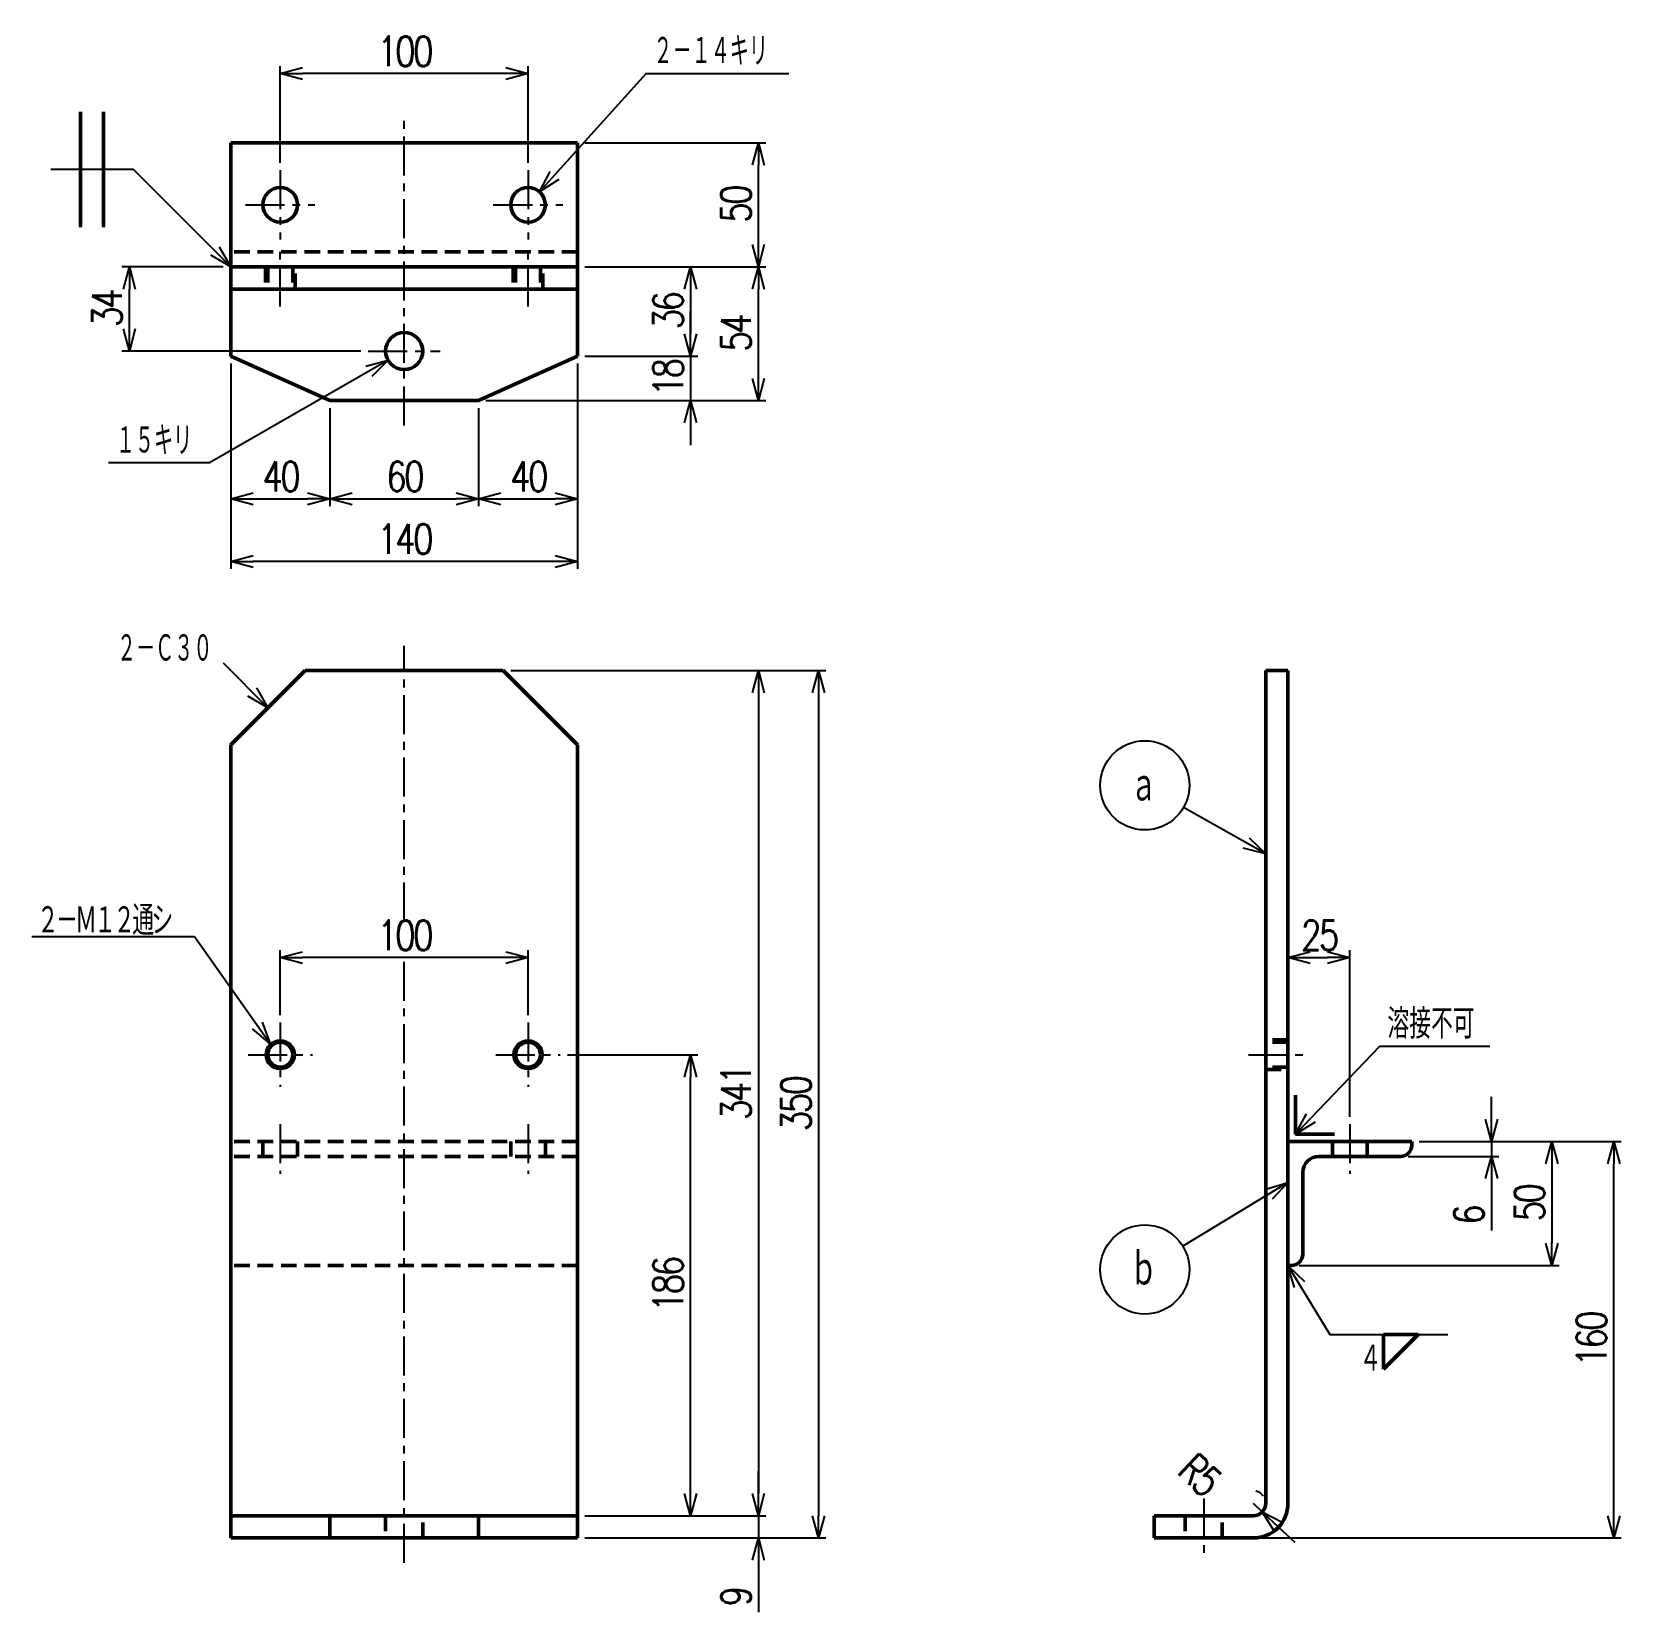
# Model space of a CAD drawing. Header units: millimetres. Extents: x -150 to 491, y -30 to 608.
import ezdxf

# ---------------------------------------------------------------- set-up
doc = ezdxf.new("R2010")
doc.units = ezdxf.units.MM
doc.header["$LTSCALE"] = 0.496063
doc.linetypes.add('CENTER', pattern=[50.8, 31.75, -6.35, 6.35, -6.35])
doc.linetypes.add('DASHED', pattern=[19.05, 12.7, -6.35])
doc.layers.add('NoLayerName_001', color=7, linetype='Continuous')
doc.styles.get("Standard").update_dxf_attribs({"font": 'txt', "bigfont": 'extfont2'})
doc.dimstyles.get("Standard").update_dxf_attribs({"dimtxt": 2.5, "dimasz": 2.5, "dimexe": 1.25, "dimexo": 0.625, "dimtad": 1, "dimdec": 3, "dimzin": 0, "dimdsep": 46, "dimtxsty": 'Standard', "dimcen": 2.5, "dimadec": 0, "dimazin": 0, "dimtfac": 0.75, "dimtdec": 3, "dimtmove": 0, "dimatfit": 3, "dimfxl": 1, "dimarcsym": 0})

# ---------------------------------------------------------------- blocks, each defined once
blk = doc.blocks.new('_OPEN30')
at = {"color": 0, "linetype": 'ByBlock', "lineweight": -2}
for p, q in [((-1, 0.267949), (0, 0)), ((0, 0), (-1, -0.267949)), ((0, 0), (-1, 0))]:
    blk.add_line(p, q, dxfattribs=at)
blk = doc.blocks.new('*D33')
at = {"layer": 'Defpoints', "color": 0}
for p in [(63, 195), (115.59, 195), (70, 9)]:
    blk.add_point(p, dxfattribs=at)
at = {"layer": 'NoLayerName_001', "color": 0, "linetype": 'Continuous', "lineweight": 25}
for p, q in [((66, 195), (118.59, 195)), ((115.59, 18), (115.59, 186)), ((73, 9), (118.59, 9))]:
    blk.add_line(p, q, dxfattribs=at)
at = {"layer": 'NoLayerName_001', "color": 0, "lineweight": 25, "xscale": 9, "yscale": 9, "zscale": 9}
for p, rotation in [((115.59, 195), 90), ((115.59, 9), 270)]:
    blk.add_blockref('_OPEN30', p, dxfattribs=dict(at, rotation=rotation))
at = {"layer": 'NoLayerName_001', "color": 2, "lineweight": 50, "insert": (106.59, 102), "char_height": 12, "attachment_point": 5, "rotation": 90}
blk.add_mtext('\\W0.8000;\\T0.8750;186', dxfattribs=at)
blk = doc.blocks.new('*D34')
at = {"layer": 'Defpoints', "color": 0}
for p in [(40, 350), (70, 9), (142.98, 9)]:
    blk.add_point(p, dxfattribs=at)
at = {"layer": 'NoLayerName_001', "color": 0, "linetype": 'Continuous', "lineweight": 25}
for p, q in [((43, 350), (145.98, 350)), ((142.98, 341), (142.98, 18)), ((73, 9), (145.98, 9))]:
    blk.add_line(p, q, dxfattribs=at)
at = {"layer": 'NoLayerName_001', "color": 0, "lineweight": 25, "xscale": 9, "yscale": 9, "zscale": 9}
for p, rotation in [((142.98, 350), 90.00000000000001), ((142.98, 9), 270)]:
    blk.add_blockref('_OPEN30', p, dxfattribs=dict(at, rotation=rotation))
at = {"layer": 'NoLayerName_001', "color": 2, "lineweight": 50, "insert": (133.98, 179.5), "char_height": 12, "attachment_point": 5, "rotation": 90}
blk.add_mtext('\\W0.8000;\\T0.8750;341', dxfattribs=at)
blk = doc.blocks.new('*D35')
at = {"layer": 'Defpoints', "color": 0}
for p in [(40, 350), (70, 0), (167.21, 0)]:
    blk.add_point(p, dxfattribs=at)
at = {"layer": 'NoLayerName_001', "color": 0, "linetype": 'Continuous', "lineweight": 25}
for p, q in [((43, 350), (170.21, 350)), ((167.21, 341), (167.21, 9)), ((73, 0), (170.21, 0))]:
    blk.add_line(p, q, dxfattribs=at)
at = {"layer": 'NoLayerName_001', "color": 0, "lineweight": 25, "xscale": 9, "yscale": 9, "zscale": 9}
for p, rotation in [((167.21, 350), 90.00000000000001), ((167.21, 0), 270)]:
    blk.add_blockref('_OPEN30', p, dxfattribs=dict(at, rotation=rotation))
at = {"layer": 'NoLayerName_001', "color": 2, "lineweight": 50, "insert": (158.21, 175), "char_height": 12, "attachment_point": 5, "rotation": 90}
blk.add_mtext('\\W0.8000;\\T0.8750;350', dxfattribs=at)
blk = doc.blocks.new('DIM_0006')
at = {"color": 3, "linetype": 'Continuous', "lineweight": 25}
blk.add_line((60.91, 0), (42.93, 17.98), dxfattribs=at)
blk.add_lwpolyline([(56.26, 8.07), (60.91, 0), (52.85, 4.66)], dxfattribs=at)
at = {"color": 2, "linetype": 'Continuous', "lineweight": 50, "width": 0.583333}
blk.add_text('２－Ｃ３０', height=12, dxfattribs=at).set_placement((0, 17.93))
blk = doc.blocks.new('*D37')
at = {"layer": 'Defpoints', "color": 0}
for p in [(-50, 234.18), (-50, 208), (50, 208)]:
    blk.add_point(p, dxfattribs=at)
at = {"layer": 'NoLayerName_001', "color": 0, "linetype": 'Continuous', "lineweight": 25}
for p, q in [((-50, 211), (-50, 237.18)), ((41, 234.18), (-41, 234.18)), ((50, 211), (50, 237.18))]:
    blk.add_line(p, q, dxfattribs=at)
at = {"layer": 'NoLayerName_001', "color": 0, "lineweight": 25, "xscale": 9, "yscale": 9, "zscale": 9, "rotation": 180}
blk.add_blockref('_OPEN30', (-50, 234.18), dxfattribs=at)
at = {"layer": 'NoLayerName_001', "color": 0, "lineweight": 25, "xscale": 9, "yscale": 9, "zscale": 9}
blk.add_blockref('_OPEN30', (50, 234.18), dxfattribs=at)
at = {"layer": 'NoLayerName_001', "color": 2, "lineweight": 50, "insert": (0, 243.18), "char_height": 12, "attachment_point": 5}
blk.add_mtext('\\W0.8000;\\T0.8750;100', dxfattribs=at)
blk = doc.blocks.new('*D38')
at = {"layer": 'Defpoints', "color": 0}
for p in [(70, 9), (70, 0), (142.98, 0)]:
    blk.add_point(p, dxfattribs=at)
at = {"layer": 'NoLayerName_001', "color": 0, "linetype": 'Continuous', "lineweight": 25}
for p, q in [((142.98, 18), (142.98, 27)), ((73, 9), (145.98, 9)), ((142.98, 9), (142.98, 0)), ((73, 0), (145.98, 0)), ((142.98, 0), (142.98, -29.94)), ((142.98, -9), (142.98, -18))]:
    blk.add_line(p, q, dxfattribs=at)
at = {"layer": 'NoLayerName_001', "color": 0, "lineweight": 25, "xscale": 9, "yscale": 9, "zscale": 9}
for p, rotation in [((142.98, 9), 270), ((142.98, 0), 90)]:
    blk.add_blockref('_OPEN30', p, dxfattribs=dict(at, rotation=rotation))
at = {"layer": 'NoLayerName_001', "color": 2, "lineweight": 50, "insert": (133.98, -23.97), "char_height": 12, "attachment_point": 5, "rotation": 90}
blk.add_mtext('\\W0.8000;\\T0.8750;9', dxfattribs=at)
blk = doc.blocks.new('JZB_0006')
at = {"layer": 'NoLayerName_001', "color": 3, "linetype": 'DASHED', "lineweight": 50}
for p, q in [((140, 50), (0, 50)), ((140, 44), (0, 44)), ((140, 0), (0, 0))]:
    blk.add_line(p, q, dxfattribs=at)
blk = doc.blocks.new('JZB_0007')
at = {"layer": 'NoLayerName_001', "color": 7, "linetype": 'Continuous', "lineweight": 50}
for p, q in [((30, 350), (0, 320)), ((30, 350), (110, 350)), ((140, 320), (110, 350)), ((0, 320), (0, 0)), ((140, 320), (140, 0)), ((0, 9), (140, 9)), ((40, 9), (40, 0)), ((100, 0), (100, 9)), ((0, 0), (140, 0))]:
    blk.add_line(p, q, dxfattribs=at)
blk = doc.blocks.new('JZB_0008')
at = {"layer": 'NoLayerName_001', "color": 4, "linetype": 'CENTER', "lineweight": 25}
blk.add_line((7, 20), (7, 0), dxfattribs=at)
at = {"layer": 'NoLayerName_001', "color": 3, "linetype": 'DASHED', "lineweight": 50}
for p, q in [((0, 13), (0, 7)), ((14, 7), (14, 13))]:
    blk.add_line(p, q, dxfattribs=at)
blk = doc.blocks.new('JZB_0009')
at = {"layer": 'NoLayerName_001', "color": 4, "linetype": 'CENTER', "lineweight": 25}
blk.add_line((7, 20), (7, 0), dxfattribs=at)
at = {"layer": 'NoLayerName_001', "color": 3, "linetype": 'DASHED', "lineweight": 50}
for p, q in [((0, 13), (0, 7)), ((14, 7), (14, 13))]:
    blk.add_line(p, q, dxfattribs=at)
blk = doc.blocks.new('JZB_0010')
at = {"layer": 'NoLayerName_001', "color": 3, "linetype": 'DASHED', "lineweight": 50}
for p, q in [((0, 9), (0, 0)), ((15, 0), (15, 9))]:
    blk.add_line(p, q, dxfattribs=at)
blk = doc.blocks.new('JZB_0011')
at = {"layer": 'NoLayerName_001', "color": 4, "linetype": 'CENTER', "lineweight": 25}
for p, q in [((13, 26), (13, 0)), ((0, 13), (26, 13))]:
    blk.add_line(p, q, dxfattribs=at)
at = {"layer": 'NoLayerName_001', "color": 3, "linetype": 'Continuous', "lineweight": 25}
blk.add_circle((13, 13), 6, dxfattribs=at)
at = {"layer": 'NoLayerName_001', "color": 7, "linetype": 'Continuous', "lineweight": 50}
blk.add_circle((13, 13), 5.05, dxfattribs=at)
blk = doc.blocks.new('JZB_0012')
at = {"layer": 'NoLayerName_001', "color": 4, "linetype": 'CENTER', "lineweight": 25}
for p, q in [((13, 26), (13, 0)), ((0, 13), (26, 13))]:
    blk.add_line(p, q, dxfattribs=at)
at = {"layer": 'NoLayerName_001', "color": 3, "linetype": 'Continuous', "lineweight": 25}
blk.add_circle((13, 13), 6, dxfattribs=at)
at = {"layer": 'NoLayerName_001', "color": 7, "linetype": 'Continuous', "lineweight": 50}
blk.add_circle((13, 13), 5.05, dxfattribs=at)
blk = doc.blocks.new('*D39')
at = {"layer": 'Defpoints', "color": 0}
for p in [(70, 476.94), (30, 458.94), (70, 419.34)]:
    blk.add_point(p, dxfattribs=at)
at = {"layer": 'NoLayerName_001', "color": 0, "linetype": 'Continuous', "lineweight": 25}
for p, q in [((70, 473.94), (70, 416.34)), ((30, 455.94), (30, 416.34)), ((39, 419.34), (61, 419.34))]:
    blk.add_line(p, q, dxfattribs=at)
at = {"layer": 'NoLayerName_001', "color": 0, "lineweight": 25, "xscale": 9, "yscale": 9, "zscale": 9, "rotation": 180}
blk.add_blockref('_OPEN30', (30, 419.34), dxfattribs=at)
at = {"layer": 'NoLayerName_001', "color": 0, "lineweight": 25, "xscale": 9, "yscale": 9, "zscale": 9}
blk.add_blockref('_OPEN30', (70, 419.34), dxfattribs=at)
at = {"layer": 'NoLayerName_001', "color": 2, "lineweight": 50, "insert": (50, 428.34), "char_height": 12, "attachment_point": 5}
blk.add_mtext('\\W0.8000;\\T0.8750;40', dxfattribs=at)
blk = doc.blocks.new('*D40')
at = {"layer": 'Defpoints', "color": 0}
for p in [(-30, 458.94), (30, 458.94), (30, 419.34)]:
    blk.add_point(p, dxfattribs=at)
at = {"layer": 'NoLayerName_001', "color": 0, "linetype": 'Continuous', "lineweight": 25}
for p, q in [((-30, 455.94), (-30, 416.34)), ((30, 455.94), (30, 416.34)), ((-21, 419.34), (21, 419.34))]:
    blk.add_line(p, q, dxfattribs=at)
at = {"layer": 'NoLayerName_001', "color": 0, "lineweight": 25, "xscale": 9, "yscale": 9, "zscale": 9, "rotation": 180}
blk.add_blockref('_OPEN30', (-30, 419.34), dxfattribs=at)
at = {"layer": 'NoLayerName_001', "color": 0, "lineweight": 25, "xscale": 9, "yscale": 9, "zscale": 9}
blk.add_blockref('_OPEN30', (30, 419.34), dxfattribs=at)
at = {"layer": 'NoLayerName_001', "color": 2, "lineweight": 50, "insert": (0, 428.34), "char_height": 12, "attachment_point": 5}
blk.add_mtext('\\W0.8000;\\T0.8750;60', dxfattribs=at)
blk = doc.blocks.new('*D41')
at = {"layer": 'Defpoints', "color": 0}
for p in [(-70, 476.94), (-30, 458.94), (-30, 419.34)]:
    blk.add_point(p, dxfattribs=at)
at = {"layer": 'NoLayerName_001', "color": 0, "linetype": 'Continuous', "lineweight": 25}
for p, q in [((-70, 473.94), (-70, 416.34)), ((-30, 455.94), (-30, 416.34)), ((-61, 419.34), (-39, 419.34))]:
    blk.add_line(p, q, dxfattribs=at)
at = {"layer": 'NoLayerName_001', "color": 0, "lineweight": 25, "xscale": 9, "yscale": 9, "zscale": 9, "rotation": 180}
blk.add_blockref('_OPEN30', (-70, 419.34), dxfattribs=at)
at = {"layer": 'NoLayerName_001', "color": 0, "lineweight": 25, "xscale": 9, "yscale": 9, "zscale": 9}
blk.add_blockref('_OPEN30', (-30, 419.34), dxfattribs=at)
at = {"layer": 'NoLayerName_001', "color": 2, "lineweight": 50, "insert": (-50, 428.34), "char_height": 12, "attachment_point": 5}
blk.add_mtext('\\W0.8000;\\T0.8750;40', dxfattribs=at)
blk = doc.blocks.new('*D42')
at = {"layer": 'Defpoints', "color": 0}
for p in [(-50, 590.9), (-50, 551.94), (50, 551.94)]:
    blk.add_point(p, dxfattribs=at)
at = {"layer": 'NoLayerName_001', "color": 0, "linetype": 'Continuous', "lineweight": 25}
for p, q in [((-50, 554.94), (-50, 593.9)), ((41, 590.9), (-41, 590.9)), ((50, 554.94), (50, 593.9))]:
    blk.add_line(p, q, dxfattribs=at)
at = {"layer": 'NoLayerName_001', "color": 0, "lineweight": 25, "xscale": 9, "yscale": 9, "zscale": 9, "rotation": 180}
blk.add_blockref('_OPEN30', (-50, 590.9), dxfattribs=at)
at = {"layer": 'NoLayerName_001', "color": 0, "lineweight": 25, "xscale": 9, "yscale": 9, "zscale": 9}
blk.add_blockref('_OPEN30', (50, 590.9), dxfattribs=at)
at = {"layer": 'NoLayerName_001', "color": 2, "lineweight": 50, "insert": (0, 599.9), "char_height": 12, "attachment_point": 5}
blk.add_mtext('\\W0.8000;\\T0.8750;100', dxfattribs=at)
blk = doc.blocks.new('*D43')
at = {"layer": 'Defpoints', "color": 0}
for p in [(-70, 476.94), (70, 476.94), (-70, 394.08)]:
    blk.add_point(p, dxfattribs=at)
at = {"layer": 'NoLayerName_001', "color": 0, "linetype": 'Continuous', "lineweight": 25}
for p, q in [((-70, 473.94), (-70, 391.08)), ((70, 473.94), (70, 391.08)), ((61, 394.08), (-61, 394.08))]:
    blk.add_line(p, q, dxfattribs=at)
at = {"layer": 'NoLayerName_001', "color": 0, "lineweight": 25, "xscale": 9, "yscale": 9, "zscale": 9, "rotation": 180}
blk.add_blockref('_OPEN30', (-70, 394.08), dxfattribs=at)
at = {"layer": 'NoLayerName_001', "color": 0, "lineweight": 25, "xscale": 9, "yscale": 9, "zscale": 9}
blk.add_blockref('_OPEN30', (70, 394.08), dxfattribs=at)
at = {"layer": 'NoLayerName_001', "color": 2, "lineweight": 50, "insert": (0, 403.08), "char_height": 12, "attachment_point": 5}
blk.add_mtext('\\W0.8000;\\T0.8750;140', dxfattribs=at)
blk = doc.blocks.new('*D44')
at = {"layer": 'Defpoints', "color": 0}
for p in [(-110.93, 512.94), (-70, 512.94), (-14.5, 478.94)]:
    blk.add_point(p, dxfattribs=at)
at = {"layer": 'NoLayerName_001', "color": 0, "linetype": 'Continuous', "lineweight": 25}
for p, q in [((-73, 512.94), (-113.93, 512.94)), ((-110.93, 487.94), (-110.93, 503.94)), ((-17.5, 478.94), (-113.93, 478.94))]:
    blk.add_line(p, q, dxfattribs=at)
at = {"layer": 'NoLayerName_001', "color": 0, "lineweight": 25, "xscale": 9, "yscale": 9, "zscale": 9}
for p, rotation in [((-110.93, 512.94), 90), ((-110.93, 478.94), 270)]:
    blk.add_blockref('_OPEN30', p, dxfattribs=dict(at, rotation=rotation))
at = {"layer": 'NoLayerName_001', "color": 2, "lineweight": 50, "insert": (-119.93, 495.94), "char_height": 12, "attachment_point": 5, "rotation": 90}
blk.add_mtext('\\W0.8000;\\T0.8750;34', dxfattribs=at)
blk = doc.blocks.new('*D45')
at = {"layer": 'Defpoints', "color": 0}
for p in [(70, 512.94), (70, 476.94), (115.59, 476.94)]:
    blk.add_point(p, dxfattribs=at)
at = {"layer": 'NoLayerName_001', "color": 0, "linetype": 'Continuous', "lineweight": 25}
for p, q in [((73, 512.94), (118.59, 512.94)), ((115.59, 503.94), (115.59, 485.94)), ((73, 476.94), (118.59, 476.94))]:
    blk.add_line(p, q, dxfattribs=at)
at = {"layer": 'NoLayerName_001', "color": 0, "lineweight": 25, "xscale": 9, "yscale": 9, "zscale": 9}
for p, rotation in [((115.59, 512.94), 90), ((115.59, 476.94), 270)]:
    blk.add_blockref('_OPEN30', p, dxfattribs=dict(at, rotation=rotation))
at = {"layer": 'NoLayerName_001', "color": 2, "lineweight": 50, "insert": (106.59, 494.94), "char_height": 12, "attachment_point": 5, "rotation": 90}
blk.add_mtext('\\W0.8000;\\T0.8750;36', dxfattribs=at)
blk = doc.blocks.new('*D46')
at = {"layer": 'Defpoints', "color": 0}
for p in [(70, 476.94), (30, 458.94), (115.59, 458.94)]:
    blk.add_point(p, dxfattribs=at)
at = {"layer": 'NoLayerName_001', "color": 0, "linetype": 'Continuous', "lineweight": 25}
for p, q in [((115.59, 485.94), (115.59, 494.94)), ((73, 476.94), (118.59, 476.94)), ((115.59, 476.94), (115.59, 458.94)), ((33, 458.94), (118.59, 458.94)), ((115.59, 449.94), (115.59, 440.94))]:
    blk.add_line(p, q, dxfattribs=at)
at = {"layer": 'NoLayerName_001', "color": 0, "lineweight": 25, "xscale": 9, "yscale": 9, "zscale": 9}
for p, rotation in [((115.59, 476.94), 270), ((115.59, 458.94), 90)]:
    blk.add_blockref('_OPEN30', p, dxfattribs=dict(at, rotation=rotation))
at = {"layer": 'NoLayerName_001', "color": 2, "lineweight": 50, "insert": (106.59, 467.94), "char_height": 12, "attachment_point": 5, "rotation": 90}
blk.add_mtext('\\W0.8000;\\T0.8750;18', dxfattribs=at)
blk = doc.blocks.new('*D47')
at = {"layer": 'Defpoints', "color": 0}
for p in [(70, 512.94), (142.98, 512.94), (30, 458.94)]:
    blk.add_point(p, dxfattribs=at)
at = {"layer": 'NoLayerName_001', "color": 0, "linetype": 'Continuous', "lineweight": 25}
for p, q in [((73, 512.94), (145.98, 512.94)), ((142.98, 467.94), (142.98, 503.94)), ((33, 458.94), (145.98, 458.94))]:
    blk.add_line(p, q, dxfattribs=at)
at = {"layer": 'NoLayerName_001', "color": 0, "lineweight": 25, "xscale": 9, "yscale": 9, "zscale": 9}
for p, rotation in [((142.98, 512.94), 90), ((142.98, 458.94), 270)]:
    blk.add_blockref('_OPEN30', p, dxfattribs=dict(at, rotation=rotation))
at = {"layer": 'NoLayerName_001', "color": 2, "lineweight": 50, "insert": (133.98, 485.94), "char_height": 12, "attachment_point": 5, "rotation": 90}
blk.add_mtext('\\W0.8000;\\T0.8750;54', dxfattribs=at)
blk = doc.blocks.new('*D48')
at = {"layer": 'Defpoints', "color": 0}
for p in [(70, 562.94), (142.98, 562.94), (70, 512.94)]:
    blk.add_point(p, dxfattribs=at)
at = {"layer": 'NoLayerName_001', "color": 0, "linetype": 'Continuous', "lineweight": 25}
for p, q in [((73, 562.94), (145.98, 562.94)), ((142.98, 521.94), (142.98, 553.94)), ((73, 512.94), (145.98, 512.94))]:
    blk.add_line(p, q, dxfattribs=at)
at = {"layer": 'NoLayerName_001', "color": 0, "lineweight": 25, "xscale": 9, "yscale": 9, "zscale": 9}
for p, rotation in [((142.98, 562.94), 90), ((142.98, 512.94), 270)]:
    blk.add_blockref('_OPEN30', p, dxfattribs=dict(at, rotation=rotation))
at = {"layer": 'NoLayerName_001', "color": 2, "lineweight": 50, "insert": (133.98, 537.94), "char_height": 12, "attachment_point": 5, "rotation": 90}
blk.add_mtext('\\W0.8000;\\T0.8750;50', dxfattribs=at)
blk = doc.blocks.new('DIM_0007')
at = {"color": 3, "linetype": 'Continuous', "lineweight": 25}
for points in [[(0, 0), (42.99, 47.84), (100.59, 47.84)], [(7.81, 5.08), (0, 0), (4.22, 8.31)]]:
    blk.add_lwpolyline(points, dxfattribs=at)
at = {"color": 2, "linetype": 'Continuous', "lineweight": 50, "width": 0.583333}
blk.add_text('２－１４キリ', height=12, dxfattribs=at).set_placement((45.99, 50.84))
blk = doc.blocks.new('DIM_0008')
at = {"color": 3, "linetype": 'Continuous', "lineweight": 25}
for points in [[(112.85, 41.38), (40.8, 0), (0, 0)], [(103.85, 38.99), (112.85, 41.38), (106.25, 34.8)]]:
    blk.add_lwpolyline(points, dxfattribs=at)
at = {"color": 2, "linetype": 'Continuous', "lineweight": 50, "width": 0.583333}
blk.add_text('１５キリ', height=12, dxfattribs=at).set_placement((3, 3))
blk = doc.blocks.new('JZB_0013')
at = {"layer": 'NoLayerName_001', "color": 7, "linetype": 'Continuous', "lineweight": 50}
for p, q in [((140, 50), (0, 50)), ((0, 50), (0, 0)), ((140, 50), (140, 0))]:
    blk.add_line(p, q, dxfattribs=at)
at = {"layer": 'NoLayerName_001', "color": 3, "linetype": 'DASHED', "lineweight": 50}
blk.add_line((140, 6), (0, 6), dxfattribs=at)
blk = doc.blocks.new('JZB_0014')
at = {"layer": 'NoLayerName_001', "color": 7, "linetype": 'Continuous', "lineweight": 50}
for p, q in [((0, 54), (140, 54)), ((0, 18), (0, 54)), ((140, 18), (140, 54)), ((0, 45), (140, 45)), ((0, 18), (40, 0)), ((100, 0), (140, 18)), ((40, 0), (100, 0))]:
    blk.add_line(p, q, dxfattribs=at)
blk = doc.blocks.new('JZB_0015')
at = {"layer": 'NoLayerName_001', "color": 4, "linetype": 'CENTER', "lineweight": 25}
for p, q in [((14, 28), (14, 0)), ((0, 14), (28, 14))]:
    blk.add_line(p, q, dxfattribs=at)
at = {"layer": 'NoLayerName_001', "color": 7, "linetype": 'Continuous', "lineweight": 50}
blk.add_circle((14, 14), 7, dxfattribs=at)
blk = doc.blocks.new('JZB_0016')
at = {"layer": 'NoLayerName_001', "color": 4, "linetype": 'CENTER', "lineweight": 25}
for p, q in [((14, 28), (14, 0)), ((0, 14), (28, 14))]:
    blk.add_line(p, q, dxfattribs=at)
at = {"layer": 'NoLayerName_001', "color": 7, "linetype": 'Continuous', "lineweight": 50}
blk.add_circle((14, 14), 7, dxfattribs=at)
blk = doc.blocks.new('JZB_0017')
at = {"layer": 'NoLayerName_001', "color": 4, "linetype": 'CENTER', "lineweight": 25}
blk.add_line((6, 0), (6, 23), dxfattribs=at)
at = {"layer": 'NoLayerName_001', "color": 3, "linetype": 'DASHED', "lineweight": 50}
for p, q in [((0, 16), (0, 7)), ((0.95, 16), (0.95, 7)), ((11.05, 16), (11.05, 7)), ((12, 7), (12, 16))]:
    blk.add_line(p, q, dxfattribs=at)
blk = doc.blocks.new('JZB_0018')
at = {"layer": 'NoLayerName_001', "color": 4, "linetype": 'CENTER', "lineweight": 25}
blk.add_line((6, 0), (6, 23), dxfattribs=at)
at = {"layer": 'NoLayerName_001', "color": 3, "linetype": 'DASHED', "lineweight": 50}
for p, q in [((0, 16), (0, 7)), ((0.95, 16), (0.95, 7)), ((11.05, 16), (11.05, 7)), ((12, 7), (12, 16))]:
    blk.add_line(p, q, dxfattribs=at)
blk = doc.blocks.new('JZB_0019')
at = {"layer": 'NoLayerName_001', "color": 4, "linetype": 'CENTER', "lineweight": 25}
blk.add_line((0, 7.5), (29, 7.5), dxfattribs=at)
at = {"layer": 'NoLayerName_001', "color": 7, "linetype": 'Continuous', "lineweight": 50}
blk.add_circle((14.5, 7.5), 7.5, dxfattribs=at)
blk = doc.blocks.new('DIM_0002')
at = {"color": 2, "linetype": 'Continuous', "lineweight": 50}
for p, q in [((14.19, 62.54), (14.19, 39.29)), ((23.44, 39.29), (23.44, 62.54)), ((14.19, 39.29), (14.19, 16.04)), ((23.44, 16.04), (23.44, 39.29))]:
    blk.add_line(p, q, dxfattribs=at)
at = {"color": 3, "linetype": 'Continuous', "lineweight": 25}
for points in [[(74.87, 0), (35.57, 39.29), (2.19, 39.29)], [(70.21, 8.07), (74.87, 0), (66.8, 4.66)]]:
    blk.add_lwpolyline(points, dxfattribs=at)
blk = doc.blocks.new('*D51')
at = {"layer": 'Defpoints', "color": 0}
for p in [(402.28, 154), (406.78, 160), (438.89, 154)]:
    blk.add_point(p, dxfattribs=at)
at = {"layer": 'NoLayerName_001', "color": 0, "linetype": 'Continuous', "lineweight": 25}
for p, q in [((438.89, 169), (438.89, 178)), ((405.28, 154), (441.89, 154)), ((409.78, 160), (441.89, 160)), ((438.89, 160), (438.89, 154)), ((438.89, 154), (438.89, 124.06)), ((438.89, 145), (438.89, 136))]:
    blk.add_line(p, q, dxfattribs=at)
at = {"layer": 'NoLayerName_001', "color": 0, "lineweight": 25, "xscale": 9, "yscale": 9, "zscale": 9}
for p, rotation in [((438.89, 160), 270), ((438.89, 154), 90)]:
    blk.add_blockref('_OPEN30', p, dxfattribs=dict(at, rotation=rotation))
at = {"layer": 'NoLayerName_001', "color": 2, "lineweight": 50, "insert": (429.89, 130.03), "char_height": 12, "attachment_point": 5, "rotation": 90}
blk.add_mtext('\\W0.8000;\\T0.8750;6', dxfattribs=at)
blk = doc.blocks.new('*D52')
at = {"layer": 'Defpoints', "color": 0}
for p in [(406.78, 160), (358.28, 110), (463.3, 110)]:
    blk.add_point(p, dxfattribs=at)
at = {"layer": 'NoLayerName_001', "color": 0, "linetype": 'Continuous', "lineweight": 25}
for p, q in [((409.78, 160), (466.3, 160)), ((463.3, 151), (463.3, 119)), ((361.28, 110), (466.3, 110))]:
    blk.add_line(p, q, dxfattribs=at)
at = {"layer": 'NoLayerName_001', "color": 0, "lineweight": 25, "xscale": 9, "yscale": 9, "zscale": 9}
for p, rotation in [((463.3, 160), 90), ((463.3, 110), 270)]:
    blk.add_blockref('_OPEN30', p, dxfattribs=dict(at, rotation=rotation))
at = {"layer": 'NoLayerName_001', "color": 2, "lineweight": 50, "insert": (454.3, 135), "char_height": 12, "attachment_point": 5, "rotation": 90}
blk.add_mtext('\\W0.8000;\\T0.8750;50', dxfattribs=at)
blk = doc.blocks.new('*D53')
at = {"layer": 'Defpoints', "color": 0}
for p in [(356.78, 350), (381.78, 234.18), (381.78, 167)]:
    blk.add_point(p, dxfattribs=at)
at = {"layer": 'NoLayerName_001', "color": 0, "linetype": 'Continuous', "lineweight": 25}
for p, q in [((365.78, 234.18), (372.78, 234.18)), ((381.78, 170), (381.78, 237.18))]:
    blk.add_line(p, q, dxfattribs=at)
at = {"layer": 'NoLayerName_001', "color": 0, "lineweight": 25, "xscale": 9, "yscale": 9, "zscale": 9, "rotation": 180}
blk.add_blockref('_OPEN30', (356.78, 234.18), dxfattribs=at)
at = {"layer": 'NoLayerName_001', "color": 0, "lineweight": 25, "xscale": 9, "yscale": 9, "zscale": 9}
blk.add_blockref('_OPEN30', (381.78, 234.18), dxfattribs=at)
at = {"layer": 'NoLayerName_001', "color": 2, "lineweight": 50, "insert": (369.28, 243.18), "char_height": 12, "attachment_point": 5}
blk.add_mtext('\\W0.8000;\\T0.8750;25', dxfattribs=at)
blk = doc.blocks.new('*D55')
at = {"layer": 'Defpoints', "color": 0}
for p in [(342.78, 14), (346.43, 10.58)]:
    blk.add_point(p, dxfattribs=at)
at = {"layer": 'NoLayerName_001', "color": 0, "linetype": 'Continuous', "lineweight": 25}
for p, q in [((342.78, 14), (346.43, 10.58)), ((353, 4.43), (359.56, -1.73))]:
    blk.add_line(p, q, dxfattribs=at)
blk.add_arc((342.78, 14), 5, 34.91521, 78.05467, dxfattribs=at)
at = {"layer": 'NoLayerName_001', "color": 0, "lineweight": 25, "xscale": 9, "yscale": 9, "zscale": 9, "rotation": 136.8605379701528}
blk.add_blockref('_OPEN30', (346.43, 10.58), dxfattribs=at)
at = {"layer": 'NoLayerName_001', "color": 2, "lineweight": 50, "insert": (320.97, 25.72), "char_height": 12, "attachment_point": 5, "rotation": 316.86054}
blk.add_mtext('\\W0.8000;\\T0.8750;R5', dxfattribs=at)
blk = doc.blocks.new('_NONE')
blk = doc.blocks.new('*D56')
at = {"layer": 'Defpoints', "color": 0}
for p in [(431.78, 160), (488.3, 160), (342.78, 0)]:
    blk.add_point(p, dxfattribs=at)
at = {"layer": 'NoLayerName_001', "color": 0, "linetype": 'Continuous', "lineweight": 25}
for p, q in [((434.78, 160), (491.3, 160)), ((488.3, 9), (488.3, 151)), ((345.78, 0), (491.3, 0))]:
    blk.add_line(p, q, dxfattribs=at)
at = {"layer": 'NoLayerName_001', "color": 0, "lineweight": 25, "xscale": 9, "yscale": 9, "zscale": 9}
for p, rotation in [((488.3, 160), 90), ((488.3, 0), 270)]:
    blk.add_blockref('_OPEN30', p, dxfattribs=dict(at, rotation=rotation))
at = {"layer": 'NoLayerName_001', "color": 2, "lineweight": 50, "insert": (479.3, 80), "char_height": 12, "attachment_point": 5, "rotation": 90}
blk.add_mtext('\\W0.8000;\\T0.8750;160', dxfattribs=at)
blk = doc.blocks.new('DIM_0009')
at = {"color": 3, "linetype": 'Continuous', "lineweight": 25}
for points in [[(0, 0), (34.15, 35.48), (78.55, 35.48)], [(7.98, 4.81), (0, 0), (4.5, 8.16)]]:
    blk.add_lwpolyline(points, dxfattribs=at)
at = {"color": 2, "linetype": 'Continuous', "lineweight": 50, "width": 0.666667}
blk.add_text('溶接不可', height=12, dxfattribs=at).set_placement((37.15, 38.48))
blk = doc.blocks.new('JZB_0020')
at = {"layer": 'NoLayerName_001', "color": 7, "linetype": 'Continuous', "lineweight": 50}
for p, q in [((50, 50), (0, 50)), ((0, 50), (0, 0)), ((50, 48.5), (50, 50)), ((12.5, 44), (45.5, 44)), ((6, 4.5), (6, 37.5)), ((0, 0), (1.5, 0))]:
    blk.add_line(p, q, dxfattribs=at)
for centre, radius, start, end in [((45.5, 48.5), 4.5, 270, 0), ((12.5, 37.5), 6.5, 90, 180), ((1.5, 4.5), 4.5, 270, 0)]:
    blk.add_arc(centre, radius, start, end, dxfattribs=at)
blk = doc.blocks.new('JZB_0021')
at = {"layer": 'NoLayerName_001', "color": 7, "linetype": 'Continuous', "lineweight": 50}
for p, q in [((45, 350), (54, 350)), ((45, 14), (45, 350)), ((54, 160), (54, 350)), ((54, 14), (54, 110)), ((0, 0), (0, 9)), ((40, 9), (0, 9)), ((40, 0), (0, 0))]:
    blk.add_line(p, q, dxfattribs=at)
for radius in [5, 14]:
    blk.add_arc((40, 14), radius, 270, 0, dxfattribs=at)
blk = doc.blocks.new('JZB_0022')
at = {"layer": 'NoLayerName_001', "color": 4, "linetype": 'CENTER', "lineweight": 25}
blk.add_line((7, 20), (7, 0), dxfattribs=at)
at = {"layer": 'NoLayerName_001', "color": 3, "linetype": 'DASHED', "lineweight": 50}
for p, q in [((0, 13), (0, 7)), ((14, 7), (14, 13))]:
    blk.add_line(p, q, dxfattribs=at)
blk = doc.blocks.new('JZB_0023')
at = {"layer": 'NoLayerName_001', "color": 3, "linetype": 'DASHED', "lineweight": 50}
for p, q in [((16, 12), (7, 12)), ((16, 11.05), (7, 11.05)), ((16, 0.95), (7, 0.95)), ((7, 0), (16, 0))]:
    blk.add_line(p, q, dxfattribs=at)
at = {"layer": 'NoLayerName_001', "color": 4, "linetype": 'CENTER', "lineweight": 25}
blk.add_line((0, 6), (23, 6), dxfattribs=at)
blk = doc.blocks.new('JZB_0024')
at = {"layer": 'NoLayerName_001', "color": 4, "linetype": 'CENTER', "lineweight": 25}
blk.add_line((7.5, 23), (7.5, 0), dxfattribs=at)
at = {"layer": 'NoLayerName_001', "color": 3, "linetype": 'DASHED', "lineweight": 50}
for p, q in [((0, 16), (0, 7)), ((15, 7), (15, 16))]:
    blk.add_line(p, q, dxfattribs=at)
blk = doc.blocks.new('DIM_0003')
at = {"color": 2, "linetype": 'Continuous', "lineweight": 50}
for p, q in [((38.52, 15.75), (38.52, 1.8)), ((52.58, 15.75), (38.52, 15.75)), ((38.52, 1.8), (52.58, 15.75))]:
    blk.add_line(p, q, dxfattribs=at)
at = {"color": 3, "linetype": 'Continuous', "lineweight": 25}
for points in [[(2.6, 34.75), (0, 43.7), (6.72, 37.25)], [(0, 43.7), (16.92, 15.75), (64.58, 15.75)]]:
    blk.add_lwpolyline(points, dxfattribs=at)
at = {"color": 2, "linetype": 'Continuous', "lineweight": 50, "width": 0.666667}
blk.add_text('４', height=12, dxfattribs=at).set_placement((28.92, 0))
blk = doc.blocks.new('DIM_0004')
at = {"color": 3, "linetype": 'Continuous', "lineweight": 25}
for points in [[(66.81, 0), (33.66, 18.8)], [(60.17, 6.54), (66.81, 0), (57.79, 2.34)]]:
    blk.add_lwpolyline(points, dxfattribs=at)
blk.add_circle((18, 27.68), 18, dxfattribs=at)
at = {"color": 2, "linetype": 'Continuous', "lineweight": 50, "width": 0.666667}
blk.add_text('ａ', height=15, dxfattribs=at).set_placement((12, 20.18))
blk = doc.blocks.new('DIM_0005')
at = {"color": 3, "linetype": 'Continuous', "lineweight": 25}
for points in [[(75.81, 53.06), (33.39, 27.33)], [(66.87, 50.45), (75.81, 53.06), (69.37, 46.33)]]:
    blk.add_lwpolyline(points, dxfattribs=at)
blk.add_circle((18, 18), 18, dxfattribs=at)
at = {"color": 2, "linetype": 'Continuous', "lineweight": 50, "width": 0.666667}
blk.add_text('ｂ', height=15, dxfattribs=at).set_placement((12, 10.5))

msp = doc.modelspace()

# ---------------------------------------------------------------- linework, layer by layer
at = {"layer": 'NoLayerName_001', "color": 4, "linetype": 'CENTER', "lineweight": 25}
for p, q in [((0, 448.9393), (0, 572.9393)), ((0, 248.7508), (0, 360)), ((0, -10), (0, 234.1788))]:
    msp.add_line(p, q, dxfattribs=at)
at = {"layer": 'NoLayerName_001', "color": 21, "linetype": 'CENTER', "lineweight": 50}
for q in [(359.7794, 180), (376.7794, 163)]:
    msp.add_line((359.7794, 163), q, dxfattribs=at)

# ---------------------------------------------------------------- block references
at = {"layer": 'NoLayerName_001', "color": 3, "linetype": 'Continuous', "lineweight": 25}
for name, p in [('DIM_0007', (54.6787, 543.146)), ('DIM_0002', (-144.8668, 512.9393)), ('DIM_0008', (-119.3578, 433.8268)), ('DIM_0006', (-115.9142, 335)), ('DIM_0004', (280.9671, 276.0212)), ('DIM_0009', (359.7794, 163)), ('DIM_0005', (280.9671, 90.3716)), ('DIM_0003', (356.7794, 66.3035))]:
    msp.add_blockref(name, p, dxfattribs=at)
at = {"layer": 'NoLayerName_001'}
for name, p in [('JZB_0013', (-70, 512.9393)), ('JZB_0015', (-64, 523.9393)), ('JZB_0016', (36, 523.9393)), ('JZB_0017', (-56, 496.9393)), ('JZB_0018', (44, 496.9393)), ('JZB_0014', (-70, 458.9393)), ('JZB_0019', (-14.5, 471.4393)), ('JZB_0007', (-70, 0)), ('JZB_0021', (302.7794, 0)), ('JZB_0011', (-63, 182)), ('JZB_0012', (37, 182)), ('JZB_0023', (340.7794, 189)), ('JZB_0008', (-57, 147)), ('JZB_0009', (43, 147)), ('JZB_0022', (374.7794, 147)), ('JZB_0006', (-70, 110)), ('JZB_0020', (356.7794, 110)), ('JZB_0024', (315.2794, -7)), ('JZB_0010', (-7.5, 0))]:
    msp.add_blockref(name, p, dxfattribs=at)

# ---------------------------------------------------------------- texts
at = {"layer": 'NoLayerName_001', "color": 2, "linetype": 'Continuous', "lineweight": 50, "insert": (-94.3111, 243.1999), "char_height": 12, "attachment_point": 9, "line_spacing_factor": 0.75}
msp.add_mtext('\\A1;\\W0.6667;\\T0.8750;２－Ｍ１２通シ', dxfattribs=at)

# ---------------------------------------------------------------- dimensions: what is measured, and where the dimension line sits
at = {"layer": 'NoLayerName_001', "color": 3, "linetype": 'Continuous', "lineweight": 50}
for base, p1, p2, angle, picture, middle in [((-50, 590.899), (50, 551.9393), (-50, 551.9393), 180, '*D42', (0, 590.899)), ((142.9821, 562.9393), (70, 512.9393), (70, 562.9393), 90, '*D48', (142.9821, 537.9393)), ((-110.9282, 512.9393), (-14.5, 478.9393), (-70, 512.9393), 90, '*D44', (-110.9282, 495.9393)), ((142.9821, 512.9393), (30, 458.9393), (70, 512.9393), 90, '*D47', (142.9821, 485.9393)), ((115.5869, 476.9393), (70, 512.9393), (70, 476.9393), 270, '*D45', (115.5869, 494.9393)), ((115.5869, 458.9393), (70, 476.9393), (30, 458.9393), 270, '*D46', (115.5869, 467.9393)), ((-70, 394.0809), (70, 476.9393), (-70, 476.9393), 180, '*D43', (0, 394.0809)), ((142.9821, 9), (40, 350), (70, 9), 270, '*D34', (142.9821, 179.5)), ((167.2114, 0), (40, 350), (70, 0), 270, '*D35', (167.2114, 175)), ((-50, 234.1788), (50, 208), (-50, 208), 180, '*D37', (0, 234.1788)), ((115.5869, 195), (70, 9), (63, 195), 90, '*D33', (115.5869, 102)), ((438.894, 154), (406.7794, 160), (402.2794, 154), 270, '*D51', (438.894, 130.0286)), ((488.3015, 160), (342.7794, 0), (431.7794, 160), 90, '*D56', (488.3015, 80)), ((463.3015, 110), (406.7794, 160), (358.2794, 110), 270, '*D52', (463.3015, 135)), ((142.9821, 0), (70, 9), (70, 0), 270, '*D38', (142.9821, -23.9714))]:
    dim = msp.add_linear_dim(base=base, p1=p1, p2=p2, angle=angle, text='\\W0.8000;\\T0.8750;<>', dimstyle='Standard', override={"dimtxt": 12, "dimasz": 9, "dimexe": 3, "dimexo": 3, "dimgap": 3, "dimzin": 8, "dimblk": 'OPEN30', "dimclrd": 0, "dimclre": 0, "dimclrt": 2, "dimtp": 0, "dimtm": 0, "dimlwd": 25, "dimlwe": 25}, dxfattribs=at)
    dim.commit()
    dim.dimension.update_dxf_attribs({"geometry": picture, "text_midpoint": middle, "dimtype": 160})
for base, p1, p2, override, picture, middle in [((-30, 419.3354), (-70, 476.9393), (-30, 458.9393), {"dimtxt": 12, "dimasz": 9, "dimexe": 3, "dimexo": 3, "dimgap": 3, "dimzin": 8, "dimblk": 'OPEN30', "dimclrd": 0, "dimclre": 0, "dimclrt": 2, "dimtp": 0, "dimtm": 0, "dimlwd": 25, "dimlwe": 25}, '*D41', (-50, 419.3354)), ((70, 419.3354), (30, 458.9393), (70, 476.9393), {"dimtxt": 12, "dimasz": 9, "dimexe": 3, "dimexo": 3, "dimgap": 3, "dimzin": 8, "dimblk": 'OPEN30', "dimclrd": 0, "dimclre": 0, "dimclrt": 2, "dimtp": 0, "dimtm": 0, "dimlwd": 25, "dimlwe": 25}, '*D39', (50, 419.3354)), ((30, 419.3354), (-30, 458.9393), (30, 458.9393), {"dimtxt": 12, "dimasz": 9, "dimexe": 3, "dimexo": 3, "dimgap": 3, "dimzin": 8, "dimblk": 'OPEN30', "dimclrd": 0, "dimclre": 0, "dimclrt": 2, "dimtp": 0, "dimtm": 0, "dimlwd": 25, "dimlwe": 25}, '*D40', (0, 419.3354)), ((381.7794, 234.1788), (356.7794, 350), (381.7794, 167), {"dimtxt": 12, "dimasz": 9, "dimexe": 3, "dimexo": 3, "dimgap": 3, "dimzin": 8, "dimblk": 'OPEN30', "dimse1": 1, "dimclrd": 0, "dimclre": 0, "dimclrt": 2, "dimtp": 0, "dimtm": 0, "dimlwd": 25, "dimlwe": 25}, '*D53', (369.2794, 234.1788))]:
    dim = msp.add_linear_dim(base=base, p1=p1, p2=p2, text='\\W0.8000;\\T0.8750;<>', dimstyle='Standard', override=override, dxfattribs=at)
    dim.commit()
    dim.dimension.update_dxf_attribs({"geometry": picture, "text_midpoint": middle, "dimtype": 160})
dim = msp.add_radius_dim(center=(342.7794, 14), mpoint=(346.4279, 10.5811), text='\\W0.8000;\\T0.8750;<>', dimstyle='Standard', override={"dimtxt": 12, "dimasz": 9, "dimexe": 3, "dimexo": 3, "dimgap": 3, "dimtad": 3, "dimzin": 8, "dimblk1": 'NONE', "dimblk2": 'OPEN30', "dimsah": 1, "dimclrd": 0, "dimclre": 0, "dimclrt": 2, "dimtp": 0, "dimtm": 0, "dimtmove": 2, "dimlwd": 25, "dimlwe": 25}, dxfattribs=at)
dim.commit()
dim.dimension.update_dxf_attribs({"geometry": '*D55', "text_midpoint": (320.9677, 25.7153), "dimtype": 164})

# ---------------------------------------------------------------- leaders
at = {"layer": 'NoLayerName_001', "color": 3, "linetype": 'Continuous', "lineweight": 25, "annotation_type": 0, "has_hookline": 1, "hookline_direction": 1, "text_width": 56.0028}
msp.add_leader([(-54.0478, 199.4289), (-84.6861, 242.5749), (-93.6861, 242.5749)], dimstyle='Standard', override={"dimtxt": 12, "dimasz": 9, "dimldrblk": 'OPEN30'}, dxfattribs=at)

doc.saveas('drawing.dxf')
